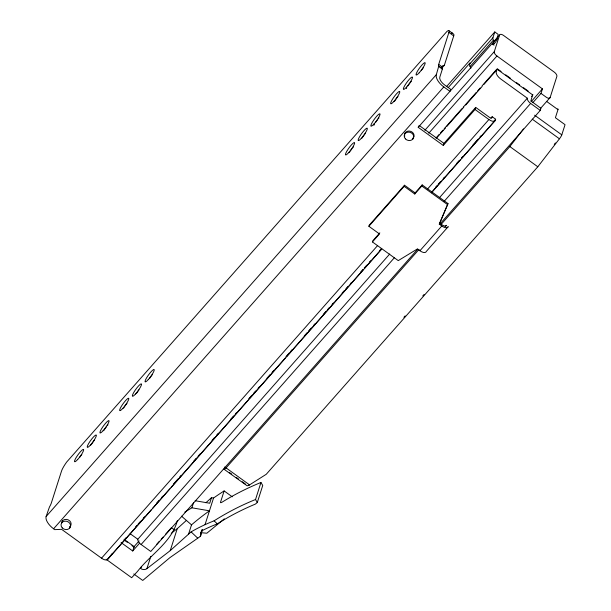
<?xml version="1.0" encoding="UTF-8"?>
<svg xmlns="http://www.w3.org/2000/svg" width="611" height="611" viewBox="0 0 611 611"><rect width="100%" height="100%" fill="white"/><g stroke="black" fill="none" stroke-linecap="round" stroke-linejoin="round"><path stroke-width="0.92" d="M151.497 509.536L107.964 558.836A6.767 3.192 41.4 0 1 101.525 558.187L61.596 529.325L54.784 529.638L53.592 528.782A11.609 5.476 41.4 0 1 46.123 516.509L49.445 507.031A12.09 2.169 -54.1 0 0 51.316 503.059L61.512 471.104A12.09 2.169 -54.1 0 1 66.645 462.076L446.977 31.405A12.09 2.169 -54.1 0 1 448.902 32.436L453.721 35.919L444.342 65.316L441.18 68.883M61.955 522.565L62.513 520.824M69.669 528.141L70.219 526.399M107.964 558.836L112.439 553.283M121.108 542.599L132.709 550.985L134.114 546.578L139.109 540.926M141.271 566.985L140.767 568.551A4.835 4.178 17.7 0 0 146.9 568.658L170.232 550.633L191.098 531.875A337.639 204.387 32.3 0 1 205.036 524.666A337.02 204.013 32.3 0 1 214.094 520.824A280.464 242.155 17.7 0 1 255.528 499.515L260.966 482.461L262.738 485.47L257.292 502.525L255.39 504.09A275.928 238.237 17.7 0 0 217.302 523.864A331.765 200.828 32.3 0 0 202.256 530.569A7.195 4.353 32.3 0 0 201.622 530.99L200.729 532.655L200.912 535.32L200.24 536.458L169.873 557.66L142.745 580.45L133.771 573.966M146.9 568.658L150.802 556.422M106.177 559.294L131.655 577.716L137.475 571.445C150.52 554.498 171.638 542.285 177.343 520.664M170.232 550.633L177.236 528.698L186.324 520.473M184.812 512.079L191.907 507.802L193.634 502.379M188.585 534.022L191.51 524.864A280.464 242.155 17.7 0 1 209.458 510.819L191.907 507.802M232.256 496.804L224.138 490.931A280.464 242.155 17.7 0 0 213.537 498.034L211.49 497.682L209.718 503.235L195.123 500.73M201.24 532.364L202.073 529.737M200.851 534.037L202.241 529.684M200.24 536.458L202.226 530.218M205.036 524.666L213.537 498.034M224.756 466.957L224.206 468.69A4.353 0.779 -54.1 0 0 226.078 467.904L419.047 249.395M415.113 192.9L422.17 184.912L448 203.578L439.286 224.168L441.799 225.978A6.767 3.192 41.4 0 0 448.23 226.628L426.356 251.396A6.767 3.192 41.4 0 1 419.925 250.747L417.412 248.937L398.257 260.614L372.427 241.941L379.484 233.952L368.876 226.291L369.227 225.184L404.513 185.232L415.113 192.9L414.762 194L404.161 186.34L404.513 185.232M405.108 133.549L405.444 132.503M372.427 241.941L372.779 240.841L379.836 232.852M412.822 139.117L413.151 138.071M480.208 137.315L495.345 120.168L495.651 119.237L492.176 116.732L491.878 117.663A2.421 1.138 41.4 0 1 489.579 117.434L475.702 107.399L475.03 109.491L443.281 145.449L418.214 127.332L418.665 125.942M438.721 66.232L436.33 74.649A11.609 5.476 41.4 0 0 443.8 86.922L449.971 91.375L450.635 89.282L444.472 84.83A7.256 3.422 41.4 0 1 439.798 77.162L442.44 68.875L438.721 66.232A12.09 2.169 -54.1 0 1 438.698 64.399L448.902 32.436M442.188 68.737A12.09 2.169 -54.1 0 1 442.173 66.904L442.524 65.805L444.342 65.316M414.762 194L421.819 186.011L422.17 184.912M443.281 145.449L443.945 143.356L475.702 107.399M470.928 68.134L470.096 66.546A5.56 2.62 41.4 0 1 469.63 64.124L470.004 62.956L448.176 87.671M469.63 64.124L492.917 37.752L494.773 31.94L498.24 34.453L496.919 38.6M424.866 130.28L494.299 51.66L499.607 35.033A4.109 1.94 41.4 0 1 503.517 35.423L554.215 72.075A4.109 1.94 41.4 0 1 556.865 76.413L550.114 97.569L540.643 108.284M439.286 224.168L448 203.578M532.792 94.407L530.867 100.868L540.934 108.315L540.261 110.408L439.889 224.069M532.8 102.701L541.002 93.414L542.446 88.885L496.949 55.998A4.109 1.94 41.4 0 1 494.299 51.66M557.476 109.14A4.353 0.779 -54.1 0 1 557.98 109.644L555.407 117.717L565.045 124.69L561.799 134.848A4.353 0.779 -54.1 0 1 559.432 138.796L537.81 166.772L266.243 474.289L249.563 484.882L247.195 485.829L224.184 469.324M224.138 490.931L220.518 502.219A2.36 0.695 -40.3 0 0 220.525 502.57A2.436 0.718 -39.9 0 0 221.083 502.639A2.536 0.741 -39.7 0 0 221.724 502.372L222.091 502.166A280.464 242.155 17.7 0 1 260.966 482.461M441.119 224.405L509.849 146.571L523.512 128.906M554.246 144.44L555.407 142.936M46.123 516.509L436.33 74.649M53.592 528.782L443.8 86.922M446.549 86.548L494.773 31.94M470.096 66.546L493.383 40.173A5.56 2.62 41.4 0 1 492.917 37.752M418.214 127.332L499.607 35.033M428.785 133.183L496.949 55.998M435.994 138.04L439.149 134.466M440.409 133.038L442.937 130.174M444.197 128.745L461.878 108.727M463.138 107.299L476.397 92.292M477.657 90.856L480.185 87.999M482.079 85.853L496.598 69.417M436.674 137.91L445.511 127.905M446.771 126.477L463.81 107.185M465.704 105.046L482.11 86.464M484.004 84.318L497.255 69.31L532.823 95.018L531.562 96.454M368.876 226.291L404.161 186.34M101.525 558.187L377.636 245.523M427.662 188.875L488.915 119.527A6.767 3.192 41.4 0 0 495.345 120.168M490.916 118.16L492.176 116.732M124.27 539.773L126.164 537.627M135.634 526.903L136.902 525.468M138.162 524.039L140.69 521.175M143.218 518.319L144.479 516.891M156.477 503.296L159.005 500.44M161.533 497.575L162.793 496.147M173.532 483.988L177.954 478.978M179.848 476.84L181.116 475.404M193.748 461.099L196.268 458.242M198.163 456.096L200.064 453.95M212.063 440.363L214.591 437.499M216.485 435.353L218.379 433.207M230.378 419.62L233.532 416.045M235.434 413.899L236.694 412.471M248.692 398.876L251.854 395.302M253.748 393.156L255.642 391.009M258.17 388.153L259.431 386.717M267.007 378.14L270.169 374.566M272.063 372.42L273.957 370.274M285.956 356.679L289.118 353.105M290.378 351.676L292.272 349.53M304.27 335.943L307.432 332.369M308.692 330.933L311.22 328.076M313.749 325.212L315.009 323.784M323.219 314.489L325.747 311.625M327.641 309.479L329.535 307.333M332.063 304.469L333.331 303.041M342.168 293.028L344.062 290.882M345.956 288.736L347.858 286.59M350.378 283.733L351.646 282.305M360.482 272.292L363.01 269.428M364.278 268L366.799 265.136M369.327 262.279L370.594 260.844M379.431 250.831L381.325 248.685M435.643 187.18L436.911 185.752M438.171 184.316L440.699 181.459M443.227 178.595L444.487 177.167M456.486 163.58L459.014 160.716M461.542 157.859L462.802 156.424M472.906 144.983L477.962 139.262M479.856 137.116L481.124 135.688M493.749 121.383L495.651 119.237M152.758 508.108L169.797 488.823M171.057 487.395L248.028 400.228M249.288 398.8L285.253 358.077M286.513 356.648L363.484 269.489M364.752 268.061L381.783 248.769M431.626 192.328L441.722 180.902M442.983 179.466L460.648 159.463M461.908 158.035L478.948 138.75M107.735 559.294L381.554 249.235M431.397 192.793L495.124 120.634M417.794 249.089L150.764 551.473L141.118 544.5A5.079 2.398 41.4 0 1 137.819 539.253L389.703 254.031M439.576 197.559L527.324 98.195L500.615 78.895A6.767 3.192 41.4 0 1 496.254 71.739L497.224 68.699L501.096 71.495M132.709 550.985L139.575 543.21M531.081 101.754L542.446 88.885M141.118 544.5L394.263 257.85M444.136 201.378L530.623 103.442A5.079 2.398 41.4 0 1 527.324 98.195M156.836 544.157L159.334 541.323M161.212 539.2L163.084 537.084M165.581 534.251L171.202 527.889L174.471 529.653M419.925 250.747L441.799 225.978M445.152 226.719L446.404 225.299A4.476 2.108 41.4 0 1 442.15 224.871L439.645 223.061M403.886 317.323L405.146 315.895M422.804 295.9L424.065 294.471M205.899 502.746L211.49 497.682M224.329 518.831L206.824 533.22L201.302 532.716M171.217 533.35L177.236 528.698M248.669 485.386L249.563 484.882L226.078 467.904M449.039 30.764L452.682 33.353M492.764 44.191L494.047 45.122M541.002 93.414L546.203 97.172A4.109 1.94 41.4 0 0 550.114 97.569M546.54 101.373L557.98 109.644M505.732 74.848L510.368 78.2M516.555 82.668L519.648 84.906M523.52 87.701L528.156 91.054M530.623 103.442L540.261 110.408M534.602 115.189L561.799 134.848M532.234 119.145L559.432 138.796M438.698 64.399L442.173 66.904M438.973 66.37L442.44 68.875M475.03 109.491L488.915 119.527M509.849 146.571L537.81 166.772M419.642 125.79L443.945 143.356M421.819 186.011L447.649 204.685M229.469 472.494L231.729 474.121M236.236 477.382L238.496 479.016M242.254 481.735L245.263 483.904M130.189 533.739L137.819 539.253M124.064 539.314L134.114 546.578M124.27 540.109L127.34 542.324M131.938 545.646L134.244 547.311M181.513 516.173L191.51 524.864M214.094 520.824L217.302 523.864M191.098 531.875L197.712 538.138M255.528 499.515L257.292 502.525M493.383 40.173L494.215 41.762M406.346 88.572A7.615 1.367 -54.1 0 1 406.781 87.74M407.896 85.884A7.615 1.367 -54.1 0 1 409.95 82.989M410.676 82.088A7.615 1.367 -54.1 0 1 411.386 81.255M349.446 152.353A7.615 1.367 -54.1 0 1 350.034 151.406M350.683 150.428A7.615 1.367 -54.1 0 1 352.089 148.511M352.814 147.602A7.615 1.367 -54.1 0 1 353.525 146.77M373.886 125.324A7.615 1.367 -54.1 0 1 374.322 124.491M375.437 122.643A7.615 1.367 -54.1 0 1 377.491 119.741M378.217 118.84A7.615 1.367 -54.1 0 1 378.927 118.007M103.885 430.411A7.615 1.367 -54.1 0 1 106.535 426.57M107.253 425.668A7.615 1.367 -54.1 0 1 107.964 424.836M404.749 136.238A4.835 4.178 17.7 0 1 407.147 131.35A4.835 4.178 17.7 0 1 413.173 133.106A4.835 4.178 17.7 0 1 412.662 138.537M61.589 523.237A4.835 4.178 17.7 0 1 68.211 519.854A4.835 4.178 17.7 0 1 69.73 526.865M453.721 35.919A12.09 2.169 -54.1 0 0 453.958 34.697A14.97 8.623 -70.7 0 0 452.331 33.101A12.09 2.169 -54.1 0 0 451.392 33.284M79.728 457.257A7.615 1.367 -54.1 0 1 81.851 454.431M91.184 444.8A7.615 1.367 -54.1 0 1 94.552 440.05M136.345 393.66A7.615 1.367 -54.1 0 1 138.995 389.81M123.643 408.041A7.615 1.367 -54.1 0 1 124.239 407.094M124.888 406.116A7.615 1.367 -54.1 0 1 127.012 403.291M149.642 378.331A7.615 1.367 -54.1 0 1 152.414 374.528M362.147 137.971A7.615 1.367 -54.1 0 1 365.515 133.221M421.246 70.532A7.615 1.367 -54.1 0 1 423.377 67.706M394.607 101.22A7.615 1.367 -54.1 0 1 397.975 96.469M494.307 43.625A3.872 0.695 -54.1 0 0 497.301 38.516A3.872 0.695 -54.1 0 0 493.451 42.77A3.872 0.695 -54.1 0 0 494.307 43.625M393.797 101.541A7.615 1.367 -54.1 0 0 399.693 91.474A7.615 1.367 -54.1 0 0 392.109 99.853A7.615 1.367 -54.1 0 0 393.797 101.541M406.498 87.159A7.615 1.367 -54.1 0 0 412.394 77.093A7.615 1.367 -54.1 0 0 404.81 85.471A7.615 1.367 -54.1 0 0 406.498 87.159M419.199 72.778A7.615 1.367 -54.1 0 0 425.096 62.712A7.615 1.367 -54.1 0 0 417.512 71.09A7.615 1.367 -54.1 0 0 419.199 72.778M348.644 152.681A7.615 1.367 -54.1 0 0 354.533 142.615A7.615 1.367 -54.1 0 0 346.949 150.993A7.615 1.367 -54.1 0 0 348.644 152.681M361.345 138.3A7.615 1.367 -54.1 0 0 367.234 128.234A7.615 1.367 -54.1 0 0 359.65 136.604A7.615 1.367 -54.1 0 0 361.345 138.3M374.047 123.918A7.615 1.367 -54.1 0 0 379.935 113.852A7.615 1.367 -54.1 0 0 372.351 122.223A7.615 1.367 -54.1 0 0 374.047 123.918M148.244 379.607A7.615 1.367 -54.1 0 0 154.132 369.54A7.615 1.367 -54.1 0 0 146.548 377.911A7.615 1.367 -54.1 0 0 148.244 379.607M122.842 408.369A7.615 1.367 -54.1 0 0 128.73 398.303A7.615 1.367 -54.1 0 0 121.146 406.674A7.615 1.367 -54.1 0 0 122.842 408.369M135.543 393.988A7.615 1.367 -54.1 0 0 141.431 383.922A7.615 1.367 -54.1 0 0 133.847 392.293A7.615 1.367 -54.1 0 0 135.543 393.988M90.382 445.121A7.615 1.367 -54.1 0 0 96.271 435.055A7.615 1.367 -54.1 0 0 88.694 443.433A7.615 1.367 -54.1 0 0 90.382 445.121M103.083 430.74A7.615 1.367 -54.1 0 0 108.972 420.673A7.615 1.367 -54.1 0 0 101.395 429.052A7.615 1.367 -54.1 0 0 103.083 430.74M77.681 459.503A7.615 1.367 -54.1 0 0 83.57 449.436A7.615 1.367 -54.1 0 0 75.993 457.815A7.615 1.367 -54.1 0 0 77.681 459.503M405.406 138.88A4.835 4.178 17.7 0 0 413.502 137.994A4.835 4.178 17.7 0 0 407.988 132.121A4.835 4.178 17.7 0 0 405.406 138.88M62.246 527.904A4.835 4.178 17.7 0 0 70.349 527.018A4.835 4.178 17.7 0 0 64.835 521.145A4.835 4.178 17.7 0 0 62.246 527.904"/></g></svg>
